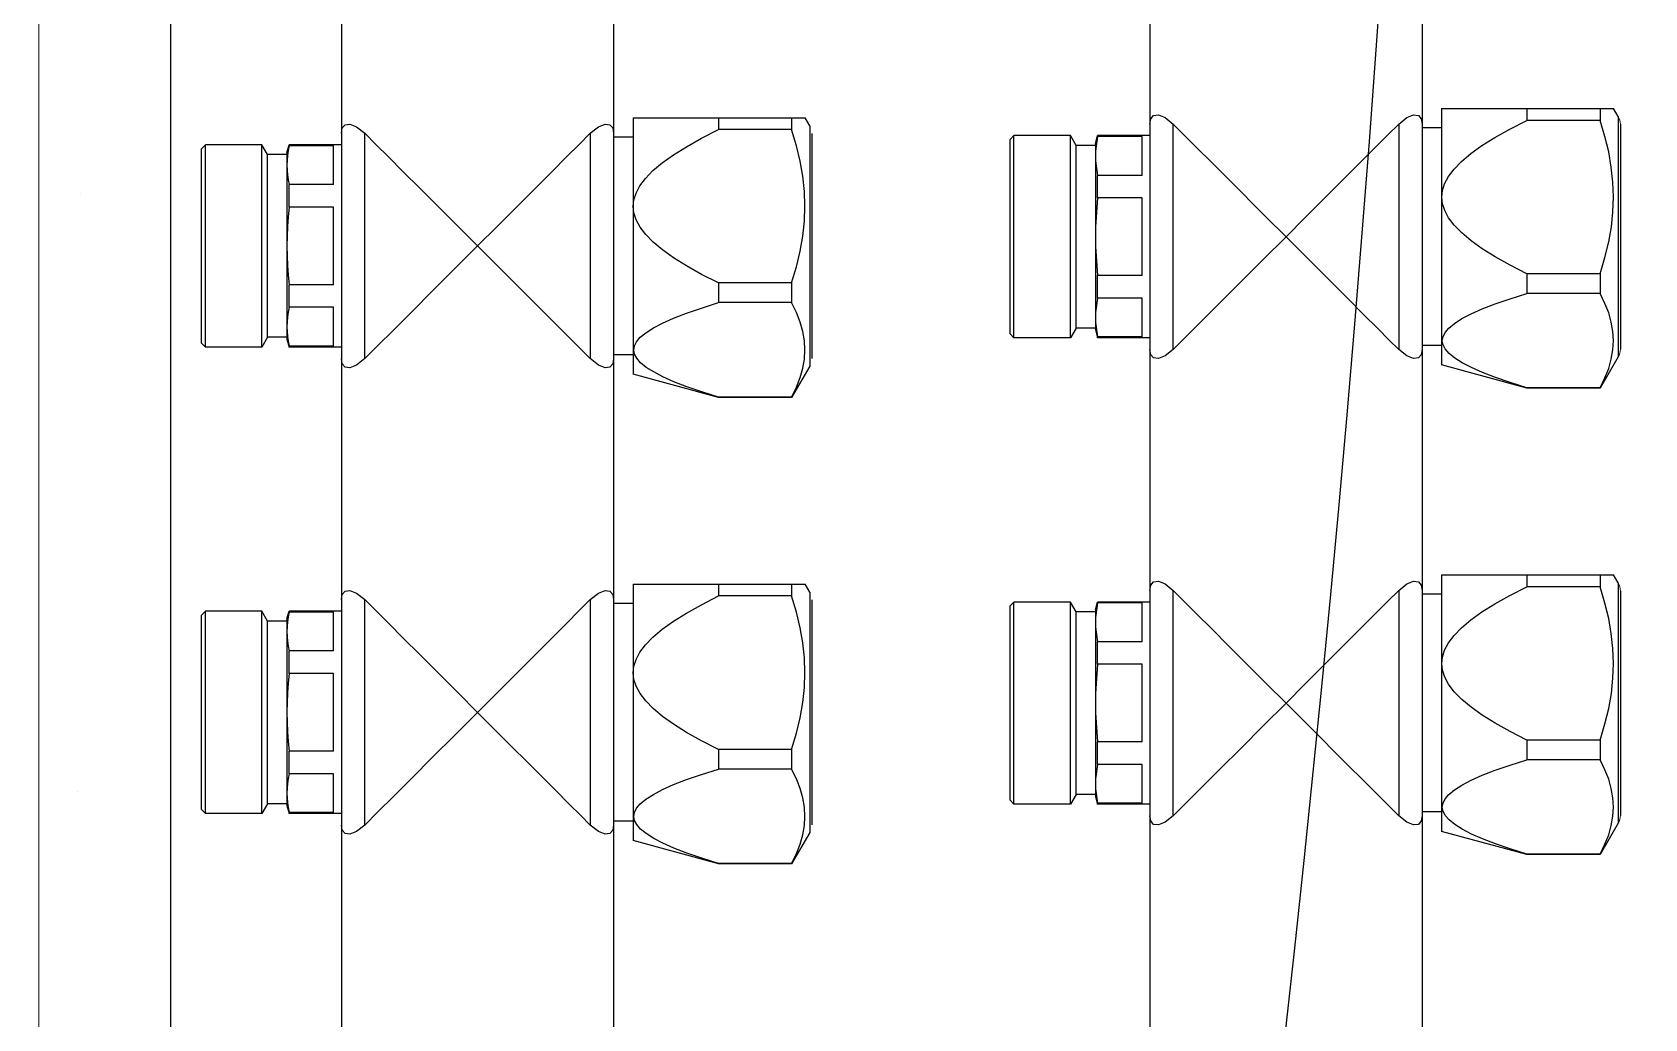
# Model space of a CAD drawing. Header units: millimetres. Extents: x 898 to 1196, y 229 to 443.
# Drawn here: x 1159.8129 to 1159.948, y 410.104 to 410.1866 of the extents above; entities that cross this region are included whole.
import ezdxf

# ---------------------------------------------------------------- set-up
doc = ezdxf.new("R2010")
doc.units = ezdxf.units.MM
doc.layers.get('0').update_dxf_attribs({"color": 41})
for name, color, linetype, lineweight in [('0-ALIM-FL-EF-Empreintes', 5, 'Continuous', 5), ('CHAUFFAGE', 4, 'Continuous', 5), ('COMMANDE CH SOL', 20, 'Continuous', 35)]:
    doc.layers.add(name, color=color, linetype=linetype, lineweight=lineweight)
doc.layers.add('CHAUFFAGE PAR LE SOL', color=6, linetype='Continuous')
doc.layers.add('collecteur', color=7, linetype='Continuous')

# ---------------------------------------------------------------- blocks, each defined once
blk = doc.blocks.new('*E1108110874391062356296280')
at = {"linetype": 'Continuous'}
for centre, start, end in [((30.011, 3.885), 90, 120), ((32.903, 3.885), 60, 90), ((36.011, 3.885), 90, 120), ((38.903, 3.885), 60, 90)]:
    blk.add_arc(centre, 0.2, start, end, dxfattribs=at)
blk = doc.blocks.new('cc')
at = {"layer": 'CHAUFFAGE', "color": 1, "linetype": 'ByBlock', "lineweight": -3}
for p, q in [((2305.21819, 628.91162), (2305.21819, 628.64109)), ((2305.24097, 628.91162), (2305.24097, 628.64109)), ((2305.28589, 628.91085), (2305.28589, 628.64031)), ((2305.30868, 628.91085), (2305.30868, 628.64031)), ((2305.20176, 628.78999), (2305.20215, 628.79067)), ((2305.21656, 628.79067), (2305.20215, 628.79067)), ((2305.20327, 628.79067), (2305.20327, 628.78967)), ((2305.2094, 628.79067), (2305.2094, 628.78967)), ((2305.21656, 628.79067), (2305.21656, 628.76918)), ((2305.20158, 628.78934), (2305.20158, 628.77051)), ((2305.20176, 628.78999), (2305.20176, 628.76985)), ((2305.20287, 628.78831), (2305.20327, 628.78967)), ((2305.20327, 628.78967), (2305.2094, 628.78967)), ((2305.21083, 628.78894), (2305.2094, 628.78967)), ((2305.21656, 628.78904), (2305.21819, 628.78904)), ((2305.21826, 628.7898), (2305.21819, 628.78936)), ((2305.21849, 628.79008), (2305.21826, 628.7898)), ((2305.21889, 628.79013), (2305.21849, 628.79008)), ((2305.21945, 628.78991), (2305.21889, 628.79013)), ((2305.22014, 628.78936), (2305.21945, 628.78991)), ((2305.22014, 628.78936), (2305.22014, 628.77048)), ((2305.22014, 628.78936), (2305.22107, 628.78844)), ((2305.2381, 628.78844), (2305.23902, 628.78936)), ((2305.23971, 628.78991), (2305.23902, 628.78936)), ((2305.23902, 628.77048), (2305.23902, 628.78936)), ((2305.24027, 628.79013), (2305.23971, 628.78991)), ((2305.24068, 628.79008), (2305.24027, 628.79013)), ((2305.2409, 628.7898), (2305.24068, 628.79008)), ((2305.24097, 628.78936), (2305.2409, 628.7898)), ((2305.26946, 628.78922), (2305.26985, 628.78989)), ((2305.26946, 628.78922), (2305.26946, 628.76908)), ((2305.28426, 628.78989), (2305.26985, 628.78989)), ((2305.27098, 628.78989), (2305.27098, 628.78889)), ((2305.2771, 628.78989), (2305.2771, 628.78889)), ((2305.28426, 628.78989), (2305.28426, 628.7684)), ((2305.28619, 628.7893), (2305.28596, 628.78903)), ((2305.28659, 628.78936), (2305.28619, 628.7893)), ((2305.28716, 628.78914), (2305.28659, 628.78936)), ((2305.28784, 628.78859), (2305.28716, 628.78914)), ((2305.30741, 628.78914), (2305.30673, 628.78859)), ((2305.30798, 628.78936), (2305.30741, 628.78914)), ((2305.30838, 628.7893), (2305.30798, 628.78936)), ((2305.30861, 628.78903), (2305.30838, 628.7893)), ((2305.20256, 628.78702), (2305.20287, 628.78831)), ((2305.21208, 628.78824), (2305.21083, 628.78894)), ((2305.21317, 628.78755), (2305.21208, 628.78824)), ((2305.22107, 628.78844), (2305.22213, 628.78737)), ((2305.23704, 628.78738), (2305.2381, 628.78844)), ((2305.24097, 628.78839), (2305.24536, 628.78839)), ((2305.24163, 628.78506), (2305.24163, 628.78832)), ((2305.24163, 628.78832), (2305.24536, 628.78832)), ((2305.24536, 628.78832), (2305.24536, 628.78839)), ((2305.24553, 628.78774), (2305.24536, 628.78839)), ((2305.24536, 628.78832), (2305.24543, 628.78791)), ((2305.24543, 628.78791), (2305.24549, 628.7875)), ((2305.24553, 628.78774), (2305.24553, 628.77211)), ((2305.24716, 628.78757), (2305.24763, 628.78839)), ((2305.24763, 628.77146), (2305.24763, 628.78839)), ((2305.24763, 628.78839), (2305.25237, 628.78839)), ((2305.25237, 628.77146), (2305.25237, 628.78839)), ((2305.25237, 628.78839), (2305.25269, 628.78806)), ((2305.25269, 628.77178), (2305.25269, 628.78806)), ((2305.26929, 628.78857), (2305.26929, 628.76973)), ((2305.27058, 628.78753), (2305.27098, 628.78889)), ((2305.27098, 628.78889), (2305.2771, 628.78889)), ((2305.27853, 628.78817), (2305.2771, 628.78889)), ((2305.27979, 628.78746), (2305.27853, 628.78817)), ((2305.28426, 628.78826), (2305.28589, 628.78826)), ((2305.28596, 628.78903), (2305.28589, 628.78859)), ((2305.28784, 628.78859), (2305.28877, 628.78766)), ((2305.28785, 628.78859), (2305.28785, 628.76971)), ((2305.3058, 628.78766), (2305.30673, 628.78859)), ((2305.30673, 628.76971), (2305.30673, 628.78859)), ((2305.30868, 628.78859), (2305.30861, 628.78903)), ((2305.20234, 628.78575), (2305.20256, 628.78702)), ((2305.21411, 628.78689), (2305.21317, 628.78755)), ((2305.21489, 628.78623), (2305.21411, 628.78689)), ((2305.22213, 628.78737), (2305.22337, 628.78613)), ((2305.2358, 628.78614), (2305.23704, 628.78738)), ((2305.24549, 628.7875), (2305.24552, 628.7871)), ((2305.24552, 628.7871), (2305.24553, 628.78669)), ((2305.24553, 628.78669), (2305.24552, 628.78628)), ((2305.24553, 628.78757), (2305.24716, 628.78757)), ((2305.24716, 628.77227), (2305.24716, 628.78757)), ((2305.27027, 628.78624), (2305.27058, 628.78753)), ((2305.28088, 628.78678), (2305.27979, 628.78746)), ((2305.28181, 628.78611), (2305.28088, 628.78678)), ((2305.28877, 628.78766), (2305.28984, 628.7866)), ((2305.28984, 628.7866), (2305.29107, 628.78536)), ((2305.30351, 628.78537), (2305.30474, 628.7866)), ((2305.30474, 628.7866), (2305.3058, 628.78766)), ((2305.30868, 628.78761), (2305.31306, 628.78761)), ((2305.30933, 628.78429), (2305.30933, 628.78754)), ((2305.30933, 628.78754), (2305.31306, 628.78754)), ((2305.31306, 628.78754), (2305.31306, 628.78761)), ((2305.31324, 628.78696), (2305.31306, 628.78761)), ((2305.31306, 628.78754), (2305.31314, 628.78713)), ((2305.31314, 628.78713), (2305.31319, 628.78673)), ((2305.31319, 628.78673), (2305.31323, 628.78632)), ((2305.31324, 628.78696), (2305.31324, 628.77133)), ((2305.31324, 628.7868), (2305.31487, 628.7868)), ((2305.31487, 628.7868), (2305.31534, 628.78761)), ((2305.31487, 628.7715), (2305.31487, 628.7868)), ((2305.31534, 628.77068), (2305.31534, 628.78761)), ((2305.31534, 628.78761), (2305.32007, 628.78761)), ((2305.32007, 628.77068), (2305.32007, 628.78761)), ((2305.32007, 628.78761), (2305.3204, 628.78729)), ((2305.3204, 628.77101), (2305.3204, 628.78729)), ((2305.2022, 628.7845), (2305.20234, 628.78575)), ((2305.21551, 628.78559), (2305.21489, 628.78623)), ((2305.21598, 628.78496), (2305.21551, 628.78559)), ((2305.22337, 628.78613), (2305.22794, 628.78156)), ((2305.23439, 628.78473), (2305.2358, 628.78614)), ((2305.24163, 628.78506), (2305.24536, 628.78506)), ((2305.24543, 628.78547), (2305.24536, 628.78506)), ((2305.24536, 628.78318), (2305.24536, 628.78506)), ((2305.24549, 628.78587), (2305.24543, 628.78547)), ((2305.24552, 628.78628), (2305.24549, 628.78587)), ((2305.27004, 628.78498), (2305.27027, 628.78624)), ((2305.28259, 628.78546), (2305.28181, 628.78611)), ((2305.28322, 628.78481), (2305.28259, 628.78546)), ((2305.29107, 628.78536), (2305.29565, 628.78079)), ((2305.30209, 628.78395), (2305.30351, 628.78537)), ((2305.31319, 628.7851), (2305.31314, 628.78469)), ((2305.31323, 628.78551), (2305.31319, 628.7851)), ((2305.31323, 628.78632), (2305.31324, 628.78591)), ((2305.31324, 628.78591), (2305.31323, 628.78551)), ((2305.20215, 628.78325), (2305.2022, 628.7845)), ((2305.2163, 628.78435), (2305.21598, 628.78496)), ((2305.21648, 628.78378), (2305.2163, 628.78435)), ((2305.21653, 628.78323), (2305.21648, 628.78378)), ((2305.23123, 628.78157), (2305.23439, 628.78473)), ((2305.26986, 628.78247), (2305.2699, 628.78372)), ((2305.2699, 628.78372), (2305.27004, 628.78498)), ((2305.28369, 628.78418), (2305.28322, 628.78481)), ((2305.28401, 628.78357), (2305.28369, 628.78418)), ((2305.29893, 628.7808), (2305.30209, 628.78395)), ((2305.30933, 628.78429), (2305.31306, 628.78429)), ((2305.31314, 628.78469), (2305.31306, 628.78429)), ((2305.31306, 628.7824), (2305.31306, 628.78429)), ((2305.2022, 628.78199), (2305.20215, 628.78325)), ((2305.21629, 628.78211), (2305.21647, 628.78268)), ((2305.21647, 628.78268), (2305.21653, 628.78323)), ((2305.24163, 628.77667), (2305.24163, 628.78318)), ((2305.24163, 628.78318), (2305.24536, 628.78318)), ((2305.24536, 628.78318), (2305.24543, 628.78237)), ((2305.24543, 628.78237), (2305.24549, 628.78155)), ((2305.2699, 628.78122), (2305.26986, 628.78247)), ((2305.28418, 628.783), (2305.28401, 628.78357)), ((2305.28424, 628.78246), (2305.28418, 628.783)), ((2305.28418, 628.78191), (2305.28424, 628.78246)), ((2305.30933, 628.77589), (2305.30933, 628.7824)), ((2305.30933, 628.7824), (2305.31306, 628.7824)), ((2305.31306, 628.7824), (2305.31314, 628.78159)), ((2305.20233, 628.78074), (2305.2022, 628.78199)), ((2305.21549, 628.78088), (2305.21596, 628.7815)), ((2305.21596, 628.7815), (2305.21629, 628.78211)), ((2305.22794, 628.78156), (2305.22958, 628.77992)), ((2305.22958, 628.77992), (2305.23123, 628.78157)), ((2305.24549, 628.78155), (2305.24552, 628.78074)), ((2305.27004, 628.77996), (2305.2699, 628.78122)), ((2305.28367, 628.78073), (2305.28399, 628.78133)), ((2305.28399, 628.78133), (2305.28418, 628.78191)), ((2305.31314, 628.78159), (2305.31319, 628.78078)), ((2305.20256, 628.77948), (2305.20233, 628.78074)), ((2305.21315, 628.77892), (2305.21408, 628.77958)), ((2305.21408, 628.77958), (2305.21486, 628.78024)), ((2305.21486, 628.78024), (2305.21549, 628.78088)), ((2305.22958, 628.77992), (2305.22771, 628.77805)), ((2305.23148, 628.77802), (2305.22958, 628.77992)), ((2305.24552, 628.78074), (2305.24553, 628.77992)), ((2305.24553, 628.77992), (2305.24552, 628.77911)), ((2305.27027, 628.7787), (2305.27004, 628.77996)), ((2305.28257, 628.77946), (2305.28319, 628.7801)), ((2305.28319, 628.7801), (2305.28367, 628.78073)), ((2305.29565, 628.78079), (2305.29729, 628.77915)), ((2305.29729, 628.77915), (2305.29893, 628.7808)), ((2305.31319, 628.78078), (2305.31323, 628.77997)), ((2305.31323, 628.77997), (2305.31324, 628.77915)), ((2305.20287, 628.77818), (2305.20256, 628.77948)), ((2305.21082, 628.77754), (2305.21207, 628.77824)), ((2305.21207, 628.77824), (2305.21315, 628.77892)), ((2305.24549, 628.77829), (2305.24543, 628.77748)), ((2305.24552, 628.77911), (2305.24549, 628.77829)), ((2305.27058, 628.77741), (2305.27027, 628.7787)), ((2305.28086, 628.77815), (2305.28179, 628.77881)), ((2305.28179, 628.77881), (2305.28257, 628.77946)), ((2305.29729, 628.77915), (2305.29542, 628.77728)), ((2305.29918, 628.77725), (2305.29729, 628.77915)), ((2305.31323, 628.77833), (2305.31319, 628.77752)), ((2305.31324, 628.77915), (2305.31323, 628.77833)), ((2305.20327, 628.77682), (2305.20287, 628.77818)), ((2305.2094, 628.77682), (2305.21082, 628.77754)), ((2305.22771, 628.77805), (2305.22445, 628.77479)), ((2305.23334, 628.77616), (2305.23148, 628.77802)), ((2305.24543, 628.77748), (2305.24536, 628.77667)), ((2305.27098, 628.77605), (2305.27058, 628.77741)), ((2305.27852, 628.77677), (2305.27977, 628.77747)), ((2305.27977, 628.77747), (2305.28086, 628.77815)), ((2305.29542, 628.77728), (2305.29215, 628.77401)), ((2305.30105, 628.77538), (2305.29918, 628.77725)), ((2305.31319, 628.77752), (2305.31314, 628.77671)), ((2305.20327, 628.77682), (2305.20327, 628.77517)), ((2305.20327, 628.77682), (2305.2094, 628.77682)), ((2305.2094, 628.77682), (2305.2094, 628.77517)), ((2305.23508, 628.77442), (2305.23334, 628.77616)), ((2305.24163, 628.77667), (2305.24536, 628.77667)), ((2305.24536, 628.77478), (2305.24536, 628.77667)), ((2305.27098, 628.77605), (2305.27098, 628.7744)), ((2305.27098, 628.77605), (2305.2771, 628.77605)), ((2305.2771, 628.77605), (2305.27852, 628.77677)), ((2305.2771, 628.77605), (2305.2771, 628.7744)), ((2305.30933, 628.77589), (2305.31306, 628.77589)), ((2305.31314, 628.77671), (2305.31306, 628.77589)), ((2305.31306, 628.77401), (2305.31306, 628.77589)), ((2305.20256, 628.77354), (2305.20287, 628.77434)), ((2305.20287, 628.77434), (2305.20327, 628.77517)), ((2305.20327, 628.77517), (2305.2094, 628.77517)), ((2305.21082, 628.77473), (2305.2094, 628.77517)), ((2305.21207, 628.77429), (2305.21082, 628.77473)), ((2305.21315, 628.77387), (2305.21207, 628.77429)), ((2305.22445, 628.77479), (2305.22308, 628.77342)), ((2305.23663, 628.77288), (2305.23508, 628.77442)), ((2305.24163, 628.77153), (2305.24163, 628.77478)), ((2305.24163, 628.77478), (2305.24536, 628.77478)), ((2305.24536, 628.77478), (2305.24543, 628.77438)), ((2305.24543, 628.77438), (2305.24549, 628.77397)), ((2305.27058, 628.77356), (2305.27098, 628.7744)), ((2305.27098, 628.7744), (2305.2771, 628.7744)), ((2305.27852, 628.77395), (2305.2771, 628.7744)), ((2305.30279, 628.77364), (2305.30105, 628.77538)), ((2305.20234, 628.77276), (2305.20256, 628.77354)), ((2305.21408, 628.77346), (2305.21315, 628.77387)), ((2305.21485, 628.77306), (2305.21408, 628.77346)), ((2305.21547, 628.77266), (2305.21485, 628.77306)), ((2305.22308, 628.77342), (2305.2219, 628.77224)), ((2305.23792, 628.77158), (2305.23663, 628.77288)), ((2305.24549, 628.77397), (2305.24552, 628.77356)), ((2305.24552, 628.77356), (2305.24553, 628.77316)), ((2305.24553, 628.77316), (2305.24552, 628.77275)), ((2305.27027, 628.77277), (2305.27058, 628.77356)), ((2305.27977, 628.77352), (2305.27852, 628.77395)), ((2305.28086, 628.7731), (2305.27977, 628.77352)), ((2305.28178, 628.77269), (2305.28086, 628.7731)), ((2305.29215, 628.77401), (2305.29078, 628.77265)), ((2305.30433, 628.7721), (2305.30279, 628.77364)), ((2305.30933, 628.77075), (2305.30933, 628.77401)), ((2305.30933, 628.77401), (2305.31306, 628.77401)), ((2305.31306, 628.77401), (2305.31314, 628.7736)), ((2305.31314, 628.7736), (2305.31319, 628.7732)), ((2305.31319, 628.7732), (2305.31323, 628.77279)), ((2305.20216, 628.77122), (2305.2022, 628.77199)), ((2305.2022, 628.77199), (2305.20234, 628.77276)), ((2305.21594, 628.77227), (2305.21547, 628.77266)), ((2305.21626, 628.7719), (2305.21594, 628.77227)), ((2305.21643, 628.77154), (2305.21626, 628.7719)), ((2305.21649, 628.77121), (2305.21643, 628.77154)), ((2305.2219, 628.77224), (2305.22093, 628.77127)), ((2305.23902, 628.77048), (2305.23792, 628.77158)), ((2305.24163, 628.77153), (2305.24536, 628.77153)), ((2305.24553, 628.77211), (2305.24536, 628.77146)), ((2305.24543, 628.77194), (2305.24536, 628.77153)), ((2305.24536, 628.77146), (2305.24536, 628.77153)), ((2305.24549, 628.77234), (2305.24543, 628.77194)), ((2305.24552, 628.77275), (2305.24549, 628.77234)), ((2305.24553, 628.77227), (2305.24716, 628.77227)), ((2305.24716, 628.77227), (2305.24763, 628.77146)), ((2305.25237, 628.77146), (2305.25269, 628.77178)), ((2305.26991, 628.77121), (2305.27005, 628.77199)), ((2305.27005, 628.77199), (2305.27027, 628.77277)), ((2305.28256, 628.77228), (2305.28178, 628.77269)), ((2305.28318, 628.77188), (2305.28256, 628.77228)), ((2305.28365, 628.7715), (2305.28318, 628.77188)), ((2305.28396, 628.77112), (2305.28365, 628.7715)), ((2305.29078, 628.77265), (2305.28961, 628.77147)), ((2305.30563, 628.77081), (2305.30433, 628.7721)), ((2305.31319, 628.77157), (2305.31314, 628.77116)), ((2305.31323, 628.77197), (2305.31319, 628.77157)), ((2305.31323, 628.77279), (2305.31324, 628.77238)), ((2305.31324, 628.77238), (2305.31323, 628.77197)), ((2305.31324, 628.7715), (2305.31487, 628.7715)), ((2305.31487, 628.7715), (2305.31534, 628.77068)), ((2305.2022, 628.77044), (2305.20216, 628.77122)), ((2305.20234, 628.76967), (2305.2022, 628.77044)), ((2305.21545, 628.76976), (2305.21592, 628.77014)), ((2305.21592, 628.77014), (2305.21625, 628.77052)), ((2305.21625, 628.77052), (2305.21643, 628.77087)), ((2305.21643, 628.77087), (2305.21649, 628.77121)), ((2305.21656, 628.77081), (2305.21819, 628.77081)), ((2305.21819, 628.77048), (2305.21826, 628.77004)), ((2305.21945, 628.76994), (2305.22014, 628.77048)), ((2305.22093, 628.77127), (2305.22014, 628.77048)), ((2305.23902, 628.77048), (2305.23971, 628.76994)), ((2305.2409, 628.77004), (2305.24097, 628.77048)), ((2305.24097, 628.77146), (2305.24536, 628.77146)), ((2305.24763, 628.77146), (2305.25237, 628.77146)), ((2305.26986, 628.77044), (2305.26991, 628.77121)), ((2305.26991, 628.76967), (2305.26986, 628.77044)), ((2305.28414, 628.77077), (2305.28396, 628.77112)), ((2305.28413, 628.77009), (2305.28419, 628.77043)), ((2305.28419, 628.77043), (2305.28414, 628.77077)), ((2305.28864, 628.7705), (2305.28785, 628.76971)), ((2305.28961, 628.77147), (2305.28864, 628.7705)), ((2305.30673, 628.76971), (2305.30563, 628.77081)), ((2305.30868, 628.77068), (2305.31306, 628.77068)), ((2305.30933, 628.77075), (2305.31306, 628.77075)), ((2305.31324, 628.77133), (2305.31306, 628.77068)), ((2305.31314, 628.77116), (2305.31306, 628.77075)), ((2305.31306, 628.77068), (2305.31306, 628.77075)), ((2305.31534, 628.77068), (2305.32007, 628.77068)), ((2305.32007, 628.77068), (2305.3204, 628.77101)), ((2305.20176, 628.76985), (2305.20327, 628.76723)), ((2305.20256, 628.76889), (2305.20234, 628.76967)), ((2305.20287, 628.76809), (2305.20256, 628.76889)), ((2305.2094, 628.76723), (2305.21656, 628.76918)), ((2305.21313, 628.76855), (2305.21405, 628.76896)), ((2305.21405, 628.76896), (2305.21483, 628.76936)), ((2305.21483, 628.76936), (2305.21545, 628.76976)), ((2305.21826, 628.77004), (2305.21849, 628.76977)), ((2305.21849, 628.76977), (2305.21889, 628.76971)), ((2305.21889, 628.76971), (2305.21945, 628.76994)), ((2305.23971, 628.76994), (2305.24027, 628.76971)), ((2305.24027, 628.76971), (2305.24068, 628.76977)), ((2305.24068, 628.76977), (2305.2409, 628.77004)), ((2305.26946, 628.76908), (2305.27098, 628.76645)), ((2305.27005, 628.7689), (2305.26991, 628.76967)), ((2305.27027, 628.76812), (2305.27005, 628.7689)), ((2305.28253, 628.76859), (2305.28316, 628.76898)), ((2305.28316, 628.76898), (2305.28363, 628.76937)), ((2305.28363, 628.76937), (2305.28395, 628.76974)), ((2305.28395, 628.76974), (2305.28413, 628.77009)), ((2305.28426, 628.77003), (2305.28589, 628.77003)), ((2305.28589, 628.76971), (2305.28596, 628.76927)), ((2305.28596, 628.76927), (2305.28619, 628.76899)), ((2305.28619, 628.76899), (2305.28659, 628.76894)), ((2305.28659, 628.76894), (2305.28716, 628.76916)), ((2305.28716, 628.76916), (2305.28785, 628.76971)), ((2305.30673, 628.76971), (2305.30741, 628.76916)), ((2305.30741, 628.76916), (2305.30798, 628.76894)), ((2305.30798, 628.76894), (2305.30838, 628.76899)), ((2305.30838, 628.76899), (2305.30861, 628.76927)), ((2305.30861, 628.76927), (2305.30868, 628.76971)), ((2305.20327, 628.76726), (2305.20287, 628.76809)), ((2305.2094, 628.76726), (2305.21081, 628.7677)), ((2305.21081, 628.7677), (2305.21205, 628.76813)), ((2305.21205, 628.76813), (2305.21313, 628.76855)), ((2305.27058, 628.76732), (2305.27027, 628.76812)), ((2305.2771, 628.76645), (2305.28426, 628.7684)), ((2305.27975, 628.76736), (2305.28083, 628.76778)), ((2305.28083, 628.76778), (2305.28176, 628.76818)), ((2305.28176, 628.76818), (2305.28253, 628.76859)), ((2305.20327, 628.76726), (2305.20327, 628.76723)), ((2305.20327, 628.76726), (2305.2094, 628.76726)), ((2305.20327, 628.76723), (2305.2094, 628.76723)), ((2305.2094, 628.76726), (2305.2094, 628.76723)), ((2305.27098, 628.76648), (2305.27058, 628.76732)), ((2305.27098, 628.76648), (2305.27098, 628.76645)), ((2305.27098, 628.76648), (2305.2771, 628.76648)), ((2305.27098, 628.76645), (2305.2771, 628.76645)), ((2305.2771, 628.76648), (2305.27851, 628.76693)), ((2305.2771, 628.76648), (2305.2771, 628.76645)), ((2305.27851, 628.76693), (2305.27975, 628.76736)), ((2305.20176, 628.75093), (2305.20215, 628.7516)), ((2305.21656, 628.7516), (2305.20215, 628.7516)), ((2305.20327, 628.7516), (2305.20327, 628.7506)), ((2305.2094, 628.7516), (2305.2094, 628.7506)), ((2305.21656, 628.7516), (2305.21656, 628.73011)), ((2305.20158, 628.75027), (2305.20158, 628.73144)), ((2305.20176, 628.75093), (2305.20176, 628.73079)), ((2305.20287, 628.74924), (2305.20327, 628.7506)), ((2305.20327, 628.7506), (2305.2094, 628.7506)), ((2305.21083, 628.74987), (2305.2094, 628.7506)), ((2305.21656, 628.74997), (2305.21819, 628.74997)), ((2305.21826, 628.75074), (2305.21819, 628.7503)), ((2305.21849, 628.75101), (2305.21826, 628.75074)), ((2305.21889, 628.75106), (2305.21849, 628.75101)), ((2305.21945, 628.75084), (2305.21889, 628.75106)), ((2305.22014, 628.7503), (2305.21945, 628.75084)), ((2305.22014, 628.7503), (2305.22014, 628.73142)), ((2305.22014, 628.7503), (2305.22107, 628.74937)), ((2305.2381, 628.74937), (2305.23902, 628.7503)), ((2305.23971, 628.75084), (2305.23902, 628.7503)), ((2305.23902, 628.73142), (2305.23902, 628.7503)), ((2305.24027, 628.75106), (2305.23971, 628.75084)), ((2305.24068, 628.75101), (2305.24027, 628.75106)), ((2305.2409, 628.75074), (2305.24068, 628.75101)), ((2305.24097, 628.7503), (2305.2409, 628.75074)), ((2305.26946, 628.75015), (2305.26985, 628.75083)), ((2305.26946, 628.75015), (2305.26946, 628.73001)), ((2305.28426, 628.75083), (2305.26985, 628.75083)), ((2305.27098, 628.75083), (2305.27098, 628.74983)), ((2305.2771, 628.75083), (2305.2771, 628.74983)), ((2305.28426, 628.75083), (2305.28426, 628.72934)), ((2305.28596, 628.74996), (2305.28589, 628.74952)), ((2305.28619, 628.75024), (2305.28596, 628.74996)), ((2305.28659, 628.75029), (2305.28619, 628.75024)), ((2305.28716, 628.75007), (2305.28659, 628.75029)), ((2305.28784, 628.74952), (2305.28716, 628.75007)), ((2305.30741, 628.75007), (2305.30673, 628.74952)), ((2305.30798, 628.75029), (2305.30741, 628.75007)), ((2305.30838, 628.75024), (2305.30798, 628.75029)), ((2305.30861, 628.74996), (2305.30838, 628.75024)), ((2305.30868, 628.74952), (2305.30861, 628.74996)), ((2305.20256, 628.74795), (2305.20287, 628.74924)), ((2305.21208, 628.74917), (2305.21083, 628.74987)), ((2305.21317, 628.74849), (2305.21208, 628.74917)), ((2305.22107, 628.74937), (2305.22213, 628.74831)), ((2305.23704, 628.74831), (2305.2381, 628.74937)), ((2305.24097, 628.74932), (2305.24536, 628.74932)), ((2305.24163, 628.746), (2305.24163, 628.74925)), ((2305.24163, 628.74925), (2305.24536, 628.74925)), ((2305.24536, 628.74925), (2305.24536, 628.74932)), ((2305.24553, 628.74867), (2305.24536, 628.74932)), ((2305.24536, 628.74925), (2305.24543, 628.74884)), ((2305.24543, 628.74884), (2305.24549, 628.74844)), ((2305.24553, 628.74867), (2305.24553, 628.73304)), ((2305.24716, 628.74851), (2305.24763, 628.74932)), ((2305.24763, 628.73239), (2305.24763, 628.74932)), ((2305.24763, 628.74932), (2305.25237, 628.74932)), ((2305.25237, 628.73239), (2305.25237, 628.74932)), ((2305.25237, 628.74932), (2305.25269, 628.749)), ((2305.25269, 628.73272), (2305.25269, 628.749)), ((2305.26929, 628.7495), (2305.26929, 628.73066)), ((2305.27058, 628.74847), (2305.27098, 628.74983)), ((2305.27098, 628.74983), (2305.2771, 628.74983)), ((2305.27853, 628.7491), (2305.2771, 628.74983)), ((2305.27979, 628.7484), (2305.27853, 628.7491)), ((2305.28426, 628.7492), (2305.28589, 628.7492)), ((2305.28784, 628.74952), (2305.28877, 628.7486)), ((2305.28785, 628.74952), (2305.28785, 628.73064)), ((2305.28877, 628.7486), (2305.28984, 628.74753)), ((2305.30474, 628.74754), (2305.3058, 628.7486)), ((2305.3058, 628.7486), (2305.30673, 628.74952)), ((2305.30673, 628.73064), (2305.30673, 628.74952)), ((2305.30868, 628.74855), (2305.31306, 628.74855)), ((2305.31306, 628.74848), (2305.31306, 628.74855)), ((2305.31324, 628.7479), (2305.31306, 628.74855)), ((2305.31487, 628.74773), (2305.31534, 628.74855)), ((2305.31534, 628.73162), (2305.31534, 628.74855)), ((2305.31534, 628.74855), (2305.32007, 628.74855)), ((2305.32007, 628.73162), (2305.32007, 628.74855)), ((2305.32007, 628.74855), (2305.3204, 628.74822)), ((2305.20234, 628.74669), (2305.20256, 628.74795)), ((2305.21411, 628.74782), (2305.21317, 628.74849)), ((2305.21489, 628.74716), (2305.21411, 628.74782)), ((2305.22213, 628.74831), (2305.22337, 628.74707)), ((2305.2358, 628.74707), (2305.23704, 628.74831)), ((2305.24549, 628.74844), (2305.24552, 628.74803)), ((2305.24552, 628.74722), (2305.24549, 628.74681)), ((2305.24552, 628.74803), (2305.24553, 628.74762)), ((2305.24553, 628.74762), (2305.24552, 628.74722)), ((2305.24553, 628.74851), (2305.24716, 628.74851)), ((2305.24716, 628.73321), (2305.24716, 628.74851)), ((2305.27027, 628.74717), (2305.27058, 628.74847)), ((2305.28088, 628.74771), (2305.27979, 628.7484)), ((2305.28181, 628.74704), (2305.28088, 628.74771)), ((2305.28984, 628.74753), (2305.29107, 628.74629)), ((2305.30351, 628.7463), (2305.30474, 628.74754)), ((2305.30933, 628.74522), (2305.30933, 628.74848)), ((2305.30933, 628.74848), (2305.31306, 628.74848)), ((2305.31306, 628.74848), (2305.31314, 628.74807)), ((2305.31314, 628.74807), (2305.31319, 628.74766)), ((2305.31319, 628.74766), (2305.31323, 628.74726)), ((2305.31323, 628.74726), (2305.31324, 628.74685)), ((2305.31324, 628.7479), (2305.31324, 628.73227)), ((2305.31324, 628.74773), (2305.31487, 628.74773)), ((2305.31487, 628.73243), (2305.31487, 628.74773)), ((2305.3204, 628.73194), (2305.3204, 628.74822)), ((2305.2022, 628.74543), (2305.20234, 628.74669)), ((2305.21551, 628.74652), (2305.21489, 628.74716)), ((2305.21598, 628.74589), (2305.21551, 628.74652)), ((2305.2163, 628.74528), (2305.21598, 628.74589)), ((2305.22337, 628.74707), (2305.22794, 628.7425)), ((2305.23439, 628.74566), (2305.2358, 628.74707)), ((2305.24163, 628.746), (2305.24536, 628.746)), ((2305.24543, 628.7464), (2305.24536, 628.746)), ((2305.24536, 628.74411), (2305.24536, 628.746)), ((2305.24549, 628.74681), (2305.24543, 628.7464)), ((2305.2699, 628.74466), (2305.27004, 628.74591)), ((2305.27004, 628.74591), (2305.27027, 628.74717)), ((2305.28259, 628.74639), (2305.28181, 628.74704)), ((2305.28322, 628.74574), (2305.28259, 628.74639)), ((2305.29107, 628.74629), (2305.29565, 628.74172)), ((2305.30209, 628.74489), (2305.30351, 628.7463)), ((2305.31319, 628.74603), (2305.31314, 628.74563)), ((2305.31323, 628.74644), (2305.31319, 628.74603)), ((2305.31324, 628.74685), (2305.31323, 628.74644)), ((2305.20215, 628.74418), (2305.2022, 628.74543)), ((2305.21648, 628.74471), (2305.2163, 628.74528)), ((2305.21653, 628.74416), (2305.21648, 628.74471)), ((2305.23123, 628.7425), (2305.23439, 628.74566)), ((2305.26986, 628.7434), (2305.2699, 628.74466)), ((2305.28369, 628.74511), (2305.28322, 628.74574)), ((2305.28401, 628.74451), (2305.28369, 628.74511)), ((2305.28418, 628.74394), (2305.28401, 628.74451)), ((2305.29893, 628.74173), (2305.30209, 628.74489)), ((2305.30933, 628.74522), (2305.31306, 628.74522)), ((2305.31314, 628.74563), (2305.31306, 628.74522)), ((2305.31306, 628.74334), (2305.31306, 628.74522)), ((2305.2022, 628.74293), (2305.20215, 628.74418)), ((2305.21629, 628.74304), (2305.21647, 628.74362)), ((2305.21647, 628.74362), (2305.21653, 628.74416)), ((2305.24163, 628.7376), (2305.24163, 628.74411)), ((2305.24163, 628.74411), (2305.24536, 628.74411)), ((2305.24536, 628.74411), (2305.24543, 628.7433)), ((2305.24543, 628.7433), (2305.24549, 628.74249)), ((2305.2699, 628.74215), (2305.26986, 628.7434)), ((2305.28424, 628.74339), (2305.28418, 628.74394)), ((2305.28418, 628.74284), (2305.28424, 628.74339)), ((2305.30933, 628.73683), (2305.30933, 628.74334)), ((2305.30933, 628.74334), (2305.31306, 628.74334)), ((2305.31306, 628.74334), (2305.31314, 628.74252)), ((2305.20233, 628.74167), (2305.2022, 628.74293)), ((2305.21486, 628.74117), (2305.21549, 628.74181)), ((2305.21549, 628.74181), (2305.21596, 628.74244)), ((2305.21596, 628.74244), (2305.21629, 628.74304)), ((2305.22794, 628.7425), (2305.22958, 628.74086)), ((2305.22958, 628.74086), (2305.23123, 628.7425)), ((2305.24549, 628.74249), (2305.24552, 628.74167)), ((2305.27004, 628.7409), (2305.2699, 628.74215)), ((2305.28367, 628.74166), (2305.28399, 628.74227)), ((2305.28399, 628.74227), (2305.28418, 628.74284)), ((2305.31314, 628.74252), (2305.31319, 628.74171)), ((2305.20256, 628.74041), (2305.20233, 628.74167)), ((2305.21315, 628.73985), (2305.21408, 628.74052)), ((2305.21408, 628.74052), (2305.21486, 628.74117)), ((2305.22958, 628.74086), (2305.22771, 628.73899)), ((2305.23148, 628.73896), (2305.22958, 628.74086)), ((2305.24552, 628.74167), (2305.24553, 628.74086)), ((2305.24553, 628.74086), (2305.24552, 628.74004)), ((2305.27027, 628.73963), (2305.27004, 628.7409)), ((2305.28257, 628.7404), (2305.28319, 628.74104)), ((2305.28319, 628.74104), (2305.28367, 628.74166)), ((2305.29565, 628.74172), (2305.29729, 628.74008)), ((2305.29729, 628.74008), (2305.29893, 628.74173)), ((2305.31319, 628.74171), (2305.31323, 628.7409)), ((2305.31323, 628.7409), (2305.31324, 628.74008)), ((2305.20287, 628.73911), (2305.20256, 628.74041)), ((2305.20327, 628.73775), (2305.20287, 628.73911)), ((2305.21082, 628.73848), (2305.21207, 628.73918)), ((2305.21207, 628.73918), (2305.21315, 628.73985)), ((2305.24549, 628.73922), (2305.24543, 628.73841)), ((2305.24552, 628.74004), (2305.24549, 628.73922)), ((2305.27058, 628.73834), (2305.27027, 628.73963)), ((2305.27977, 628.7384), (2305.28086, 628.73908)), ((2305.28086, 628.73908), (2305.28179, 628.73974)), ((2305.28179, 628.73974), (2305.28257, 628.7404)), ((2305.29729, 628.74008), (2305.29542, 628.73821)), ((2305.29918, 628.73818), (2305.29729, 628.74008)), ((2305.31323, 628.73926), (2305.31319, 628.73845)), ((2305.31324, 628.74008), (2305.31323, 628.73926)), ((2305.20327, 628.73775), (2305.20327, 628.73611)), ((2305.20327, 628.73775), (2305.2094, 628.73775)), ((2305.2094, 628.73775), (2305.21082, 628.73848)), ((2305.2094, 628.73775), (2305.2094, 628.73611)), ((2305.22771, 628.73899), (2305.22445, 628.73572)), ((2305.23334, 628.73709), (2305.23148, 628.73896)), ((2305.24543, 628.73841), (2305.24536, 628.7376)), ((2305.27098, 628.73698), (2305.27058, 628.73834)), ((2305.27852, 628.7377), (2305.27977, 628.7384)), ((2305.29542, 628.73821), (2305.29215, 628.73495)), ((2305.30105, 628.73632), (2305.29918, 628.73818)), ((2305.31319, 628.73845), (2305.31314, 628.73764)), ((2305.23508, 628.73535), (2305.23334, 628.73709)), ((2305.24163, 628.7376), (2305.24536, 628.7376)), ((2305.24536, 628.73572), (2305.24536, 628.7376)), ((2305.27098, 628.73698), (2305.27098, 628.73533)), ((2305.27098, 628.73698), (2305.2771, 628.73698)), ((2305.2771, 628.73698), (2305.27852, 628.7377)), ((2305.2771, 628.73698), (2305.2771, 628.73533)), ((2305.30933, 628.73683), (2305.31306, 628.73683)), ((2305.31314, 628.73764), (2305.31306, 628.73683)), ((2305.31306, 628.73494), (2305.31306, 628.73683)), ((2305.20256, 628.73447), (2305.20287, 628.73527)), ((2305.20287, 628.73527), (2305.20327, 628.73611)), ((2305.20327, 628.73611), (2305.2094, 628.73611)), ((2305.21082, 628.73566), (2305.2094, 628.73611)), ((2305.21207, 628.73523), (2305.21082, 628.73566)), ((2305.21315, 628.73481), (2305.21207, 628.73523)), ((2305.22445, 628.73572), (2305.22308, 628.73436)), ((2305.23663, 628.73381), (2305.23508, 628.73535)), ((2305.24163, 628.73246), (2305.24163, 628.73572)), ((2305.24163, 628.73572), (2305.24536, 628.73572)), ((2305.24536, 628.73572), (2305.24543, 628.73531)), ((2305.24543, 628.73531), (2305.24549, 628.7349)), ((2305.27058, 628.7345), (2305.27098, 628.73533)), ((2305.27098, 628.73533), (2305.2771, 628.73533)), ((2305.27852, 628.73488), (2305.2771, 628.73533)), ((2305.30279, 628.73458), (2305.30105, 628.73632)), ((2305.2022, 628.73292), (2305.20234, 628.73369)), ((2305.20234, 628.73369), (2305.20256, 628.73447)), ((2305.21408, 628.73439), (2305.21315, 628.73481)), ((2305.21485, 628.73399), (2305.21408, 628.73439)), ((2305.21547, 628.73359), (2305.21485, 628.73399)), ((2305.22308, 628.73436), (2305.2219, 628.73318)), ((2305.23792, 628.73252), (2305.23663, 628.73381)), ((2305.24549, 628.7349), (2305.24552, 628.7345)), ((2305.24552, 628.73368), (2305.24549, 628.73328)), ((2305.24552, 628.7345), (2305.24553, 628.73409)), ((2305.24553, 628.73409), (2305.24552, 628.73368)), ((2305.27005, 628.73292), (2305.27027, 628.7337)), ((2305.27027, 628.7337), (2305.27058, 628.7345)), ((2305.27977, 628.73445), (2305.27852, 628.73488)), ((2305.28086, 628.73403), (2305.27977, 628.73445)), ((2305.28178, 628.73362), (2305.28086, 628.73403)), ((2305.29215, 628.73495), (2305.29078, 628.73358)), ((2305.30433, 628.73304), (2305.30279, 628.73458)), ((2305.30933, 628.73169), (2305.30933, 628.73494)), ((2305.30933, 628.73494), (2305.31306, 628.73494)), ((2305.31306, 628.73494), (2305.31314, 628.73454)), ((2305.31314, 628.73454), (2305.31319, 628.73413)), ((2305.31319, 628.73413), (2305.31323, 628.73372)), ((2305.31323, 628.73372), (2305.31324, 628.73332)), ((2305.20216, 628.73215), (2305.2022, 628.73292)), ((2305.21594, 628.7332), (2305.21547, 628.73359)), ((2305.21626, 628.73283), (2305.21594, 628.7332)), ((2305.21643, 628.73248), (2305.21626, 628.73283)), ((2305.21649, 628.73214), (2305.21643, 628.73248)), ((2305.2219, 628.73318), (2305.22093, 628.73221)), ((2305.23902, 628.73142), (2305.23792, 628.73252)), ((2305.24097, 628.73239), (2305.24536, 628.73239)), ((2305.24163, 628.73246), (2305.24536, 628.73246)), ((2305.24553, 628.73304), (2305.24536, 628.73239)), ((2305.24543, 628.73287), (2305.24536, 628.73246)), ((2305.24536, 628.73239), (2305.24536, 628.73246)), ((2305.24549, 628.73328), (2305.24543, 628.73287)), ((2305.24553, 628.73321), (2305.24716, 628.73321)), ((2305.24716, 628.73321), (2305.24763, 628.73239)), ((2305.24763, 628.73239), (2305.25237, 628.73239)), ((2305.25237, 628.73239), (2305.25269, 628.73272)), ((2305.26991, 628.73215), (2305.27005, 628.73292)), ((2305.28256, 628.73321), (2305.28178, 628.73362)), ((2305.28318, 628.73282), (2305.28256, 628.73321)), ((2305.28365, 628.73243), (2305.28318, 628.73282)), ((2305.28396, 628.73206), (2305.28365, 628.73243)), ((2305.28961, 628.7324), (2305.28864, 628.73143)), ((2305.29078, 628.73358), (2305.28961, 628.7324)), ((2305.30563, 628.73174), (2305.30433, 628.73304)), ((2305.31319, 628.7325), (2305.31314, 628.7321)), ((2305.31323, 628.73291), (2305.31319, 628.7325)), ((2305.31324, 628.73332), (2305.31323, 628.73291)), ((2305.31324, 628.73243), (2305.31487, 628.73243)), ((2305.31487, 628.73243), (2305.31534, 628.73162)), ((2305.2022, 628.73138), (2305.20216, 628.73215)), ((2305.20234, 628.7306), (2305.2022, 628.73138)), ((2305.21545, 628.73069), (2305.21592, 628.73108)), ((2305.21592, 628.73108), (2305.21625, 628.73145)), ((2305.21625, 628.73145), (2305.21643, 628.7318)), ((2305.21643, 628.7318), (2305.21649, 628.73214)), ((2305.21656, 628.73174), (2305.21819, 628.73174)), ((2305.21819, 628.73142), (2305.21826, 628.73098)), ((2305.21826, 628.73098), (2305.21849, 628.7307)), ((2305.21945, 628.73087), (2305.22014, 628.73142)), ((2305.22093, 628.73221), (2305.22014, 628.73142)), ((2305.23902, 628.73142), (2305.23971, 628.73087)), ((2305.24068, 628.7307), (2305.2409, 628.73098)), ((2305.2409, 628.73098), (2305.24097, 628.73142)), ((2305.26986, 628.73137), (2305.26991, 628.73215)), ((2305.26991, 628.7306), (2305.26986, 628.73137)), ((2305.28395, 628.73068), (2305.28413, 628.73103)), ((2305.28414, 628.7317), (2305.28396, 628.73206)), ((2305.28413, 628.73103), (2305.28419, 628.73137)), ((2305.28419, 628.73137), (2305.28414, 628.7317)), ((2305.28864, 628.73143), (2305.28785, 628.73064)), ((2305.30673, 628.73064), (2305.30563, 628.73174)), ((2305.30868, 628.73162), (2305.31306, 628.73162)), ((2305.30933, 628.73169), (2305.31306, 628.73169)), ((2305.31324, 628.73227), (2305.31306, 628.73162)), ((2305.31314, 628.7321), (2305.31306, 628.73169)), ((2305.31306, 628.73162), (2305.31306, 628.73169)), ((2305.31534, 628.73162), (2305.32007, 628.73162)), ((2305.32007, 628.73162), (2305.3204, 628.73194)), ((2305.20176, 628.73079), (2305.20327, 628.72816)), ((2305.20256, 628.72983), (2305.20234, 628.7306)), ((2305.20287, 628.72903), (2305.20256, 628.72983)), ((2305.2094, 628.72816), (2305.21656, 628.73011)), ((2305.21313, 628.72948), (2305.21405, 628.72989)), ((2305.21405, 628.72989), (2305.21483, 628.7303)), ((2305.21483, 628.7303), (2305.21545, 628.73069)), ((2305.21849, 628.7307), (2305.21889, 628.73065)), ((2305.21889, 628.73065), (2305.21945, 628.73087)), ((2305.23971, 628.73087), (2305.24027, 628.73065)), ((2305.24027, 628.73065), (2305.24068, 628.7307)), ((2305.26946, 628.73001), (2305.27098, 628.72739)), ((2305.27005, 628.72983), (2305.26991, 628.7306)), ((2305.27027, 628.72905), (2305.27005, 628.72983)), ((2305.28253, 628.72952), (2305.28316, 628.72992)), ((2305.28316, 628.72992), (2305.28363, 628.7303)), ((2305.28363, 628.7303), (2305.28395, 628.73068)), ((2305.28426, 628.73097), (2305.28589, 628.73097)), ((2305.28589, 628.73064), (2305.28596, 628.7302)), ((2305.28596, 628.7302), (2305.28619, 628.72993)), ((2305.28619, 628.72993), (2305.28659, 628.72987)), ((2305.28659, 628.72987), (2305.28716, 628.73009)), ((2305.28716, 628.73009), (2305.28785, 628.73064)), ((2305.30673, 628.73064), (2305.30741, 628.73009)), ((2305.30741, 628.73009), (2305.30798, 628.72987)), ((2305.30798, 628.72987), (2305.30838, 628.72993)), ((2305.30838, 628.72993), (2305.30861, 628.7302)), ((2305.30861, 628.7302), (2305.30868, 628.73064)), ((2305.20327, 628.72819), (2305.20287, 628.72903)), ((2305.2094, 628.72819), (2305.21081, 628.72864)), ((2305.21081, 628.72864), (2305.21205, 628.72907)), ((2305.21205, 628.72907), (2305.21313, 628.72948)), ((2305.27058, 628.72825), (2305.27027, 628.72905)), ((2305.2771, 628.72739), (2305.28426, 628.72934)), ((2305.27851, 628.72786), (2305.27975, 628.72829)), ((2305.27975, 628.72829), (2305.28083, 628.72871)), ((2305.28083, 628.72871), (2305.28176, 628.72912)), ((2305.28176, 628.72912), (2305.28253, 628.72952)), ((2305.20327, 628.72819), (2305.20327, 628.72816)), ((2305.20327, 628.72819), (2305.2094, 628.72819)), ((2305.20327, 628.72816), (2305.2094, 628.72816)), ((2305.2094, 628.72819), (2305.2094, 628.72816)), ((2305.27098, 628.72742), (2305.27058, 628.72825)), ((2305.27098, 628.72742), (2305.27098, 628.72739)), ((2305.27098, 628.72742), (2305.2771, 628.72742)), ((2305.27098, 628.72739), (2305.2771, 628.72739)), ((2305.2771, 628.72742), (2305.27851, 628.72786)), ((2305.2771, 628.72742), (2305.2771, 628.72739))]:
    blk.add_line(p, q, dxfattribs=at)
at = {"layer": 'CHAUFFAGE', "color": 1, "linetype": 'ByBlock', "ltscale": 0.01}
blk.add_lwpolyline([(2305.18401, 629.00954), (2305.33401, 629.00954), (2305.33401, 628.60954), (2305.18401, 628.60954)], close=True, dxfattribs=at)
at = {"layer": 'CHAUFFAGE', "color": 1, "linetype": 'ByBlock', "lineweight": -3, "extrusion": (0, 0, -1), "xscale": 0.006511055038041, "yscale": 0.006511055038041, "zscale": -0.006511055038041, "rotation": 270}
blk.add_blockref('*E1108110874391062356296280', (-2305.22818, 628.98474), dxfattribs=at)
blk = doc.blocks.new('col 100')
at = {"layer": 'CHAUFFAGE PAR LE SOL'}
blk.add_line((-0.00679, -0.51675), (-0.00679, 0.48297), dxfattribs=at)
at = {"layer": 'collecteur', "color": 6}
for p, q in [((0.00097, 0.20049), (0.00097, 0.20049)), ((0.00072, 0.15037), (0.00072, 0.15037))]:
    blk.add_line(p, q, dxfattribs=at)
at = {"layer": 'collecteur', "color": 6, "extrusion": (0, 0, -1)}
blk.add_ellipse((0.05671, -0.02358), major_axis=(0.0031, 0.64476), ratio=0.264603, start_param=6.283185301670279, end_param=12.56637060884987, dxfattribs=at)

msp = doc.modelspace()

# ---------------------------------------------------------------- linework, layer by layer
at = {"layer": 'COMMANDE CH SOL', "color": 1}
for points in [[(1159.85, 410.55), (1162.16103, 408.94921), (1164.69506, 409.29054), (1167.38119, 409.33982), (1168.2887, 409.48188), (1169.59606, 409.70123)], [(1169.71427, 407.72557), (1169.0357, 408.32772), (1166.78302, 409.15302), (1165.0182, 409.05838), (1162.42693, 408.90351), (1161.35, 409.35), (1159.85, 410.3)]]:
    msp.add_open_spline(points, degree=3, dxfattribs=at)

# ---------------------------------------------------------------- block references
at = {"rotation": 180}
msp.add_blockref('col 100', (1159.81772, 410.3235), dxfattribs=at)
at = {"layer": '0-ALIM-FL-EF-Empreintes', "xscale": -1, "rotation": 359.9999999998309}
msp.add_blockref('cc', (3465.14749, -218.61044), dxfattribs=at)

doc.saveas('drawing.dxf')
